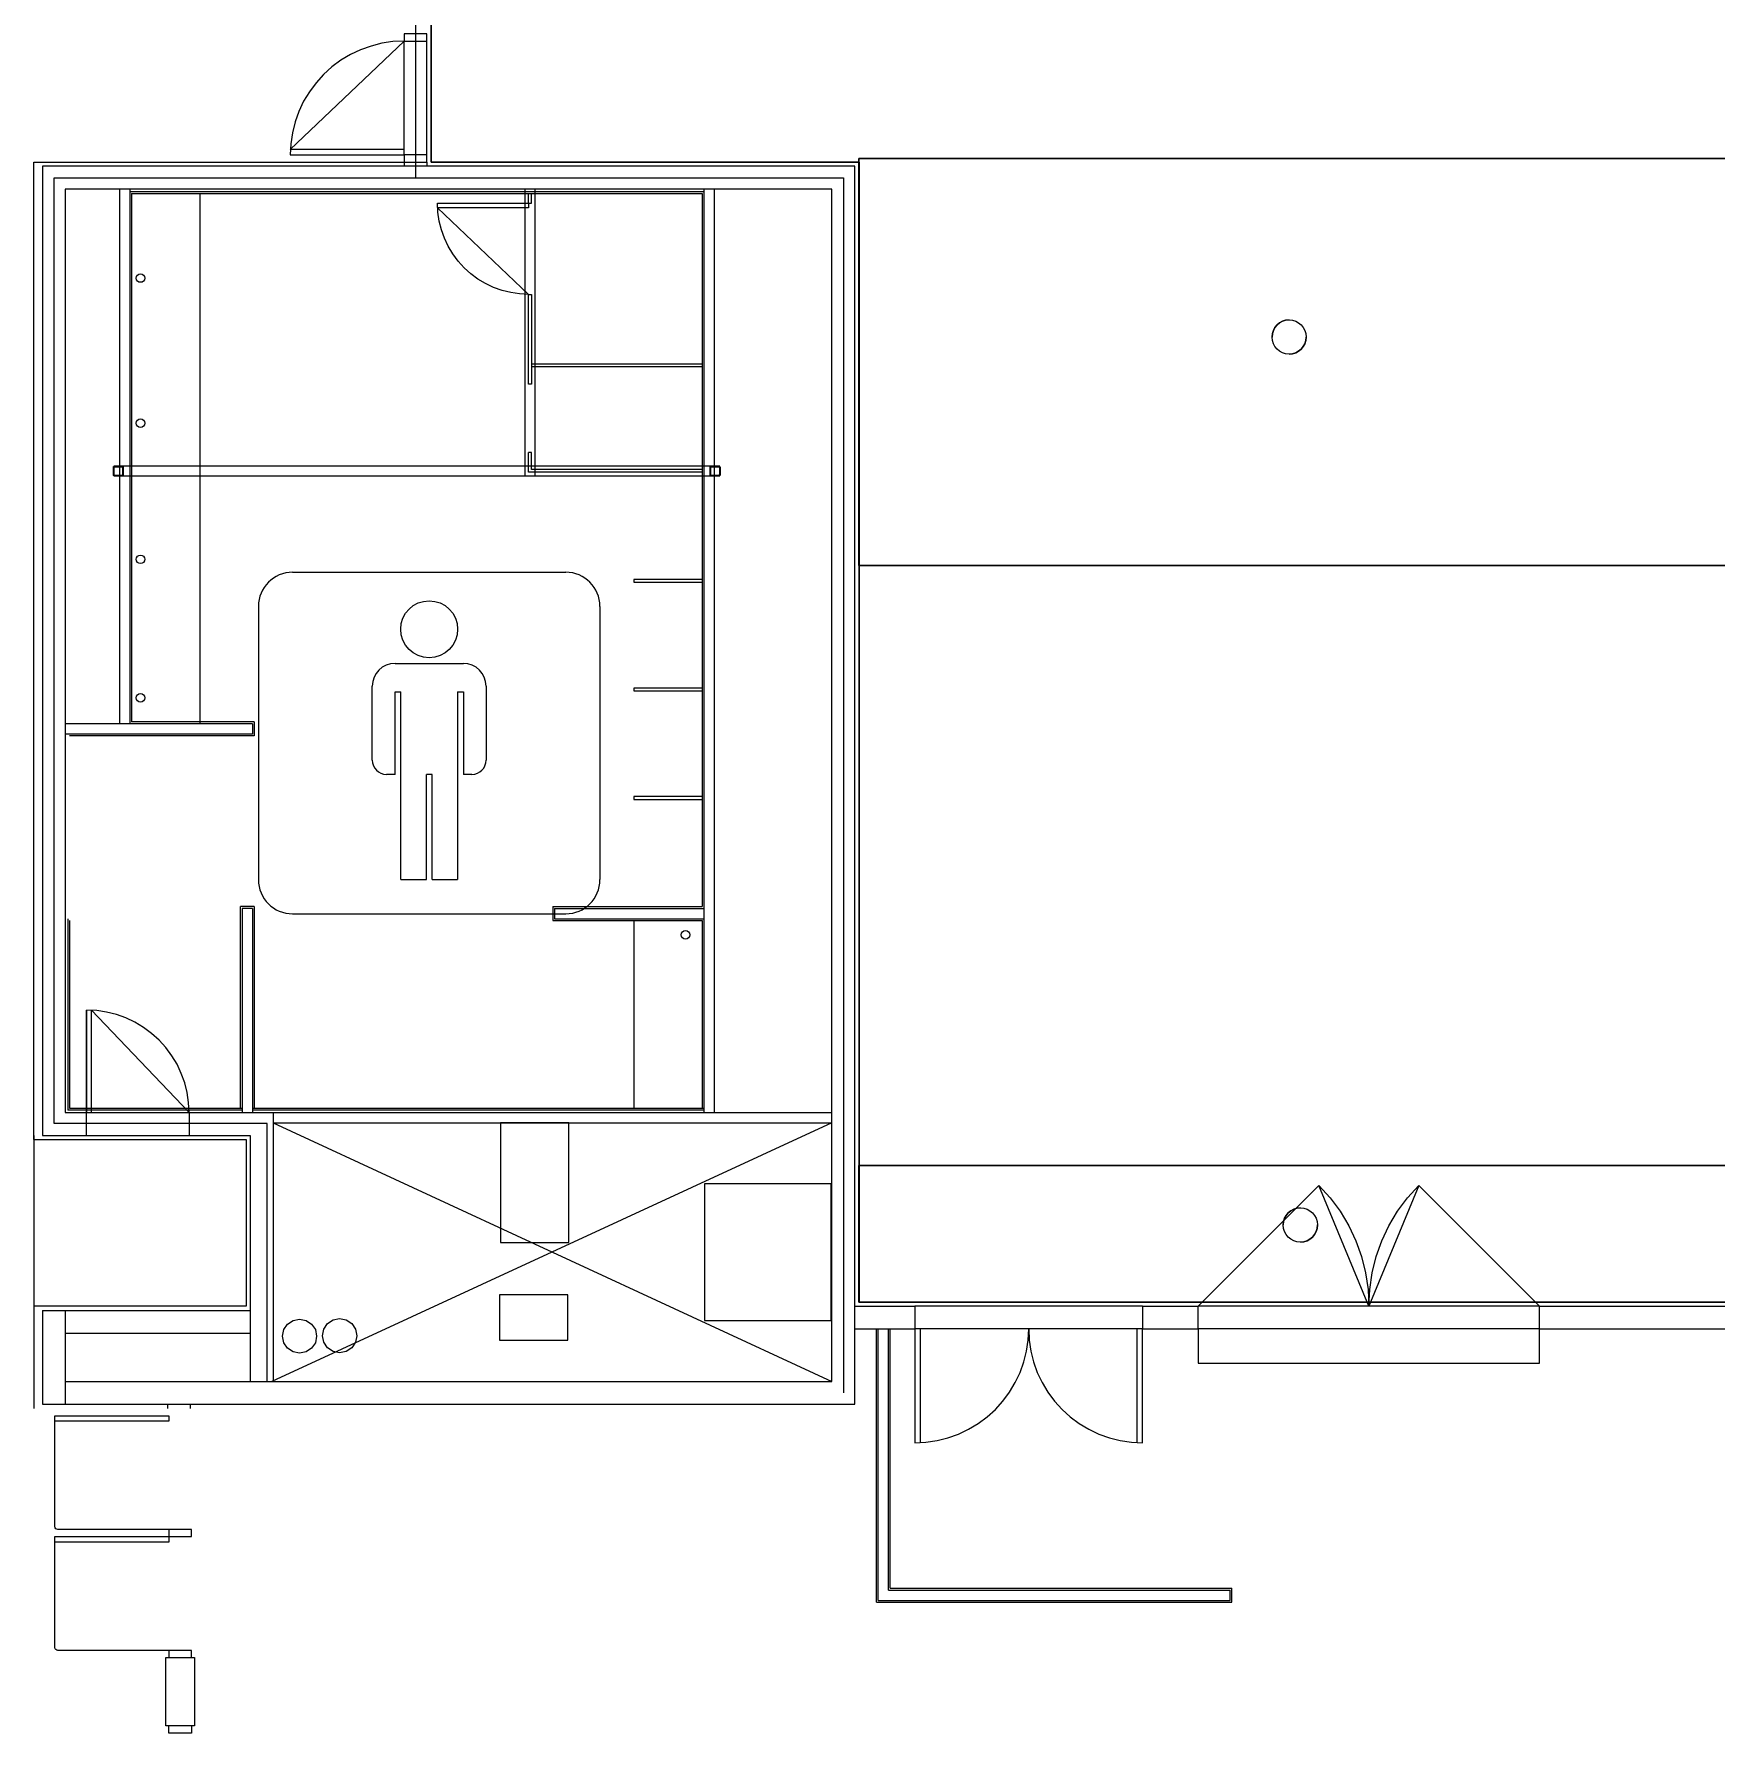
# Model space of a CAD drawing. Header units: inches. Extents: x -3410 to 5259, y -1080 to 3208.
# Drawn here: x -1697 to -1106, y -151 to 446 of the extents above; entities that cross this region are included whole.
import ezdxf

# ---------------------------------------------------------------- set-up
doc = ezdxf.new("R2010")
doc.units = ezdxf.units.IN
doc.header["$LTSCALE"] = 48
doc.header["$MEASUREMENT"] = 0
for name, color, linetype, lineweight in [('Venue-Ceiling-Main', 7, 'Continuous', 5), ('Venue-Rigging Points', 7, 'Continuous', 5), ('Venue-Text-Facility', 7, 'Continuous', 5), ('Venue-Text-Room ID', 5, 'Continuous', 5), ('Venue-Walls and Doors', 7, 'Continuous', 5)]:
    doc.layers.add(name, color=color, linetype=linetype, lineweight=lineweight)

# ---------------------------------------------------------------- blocks, each defined once
blk = doc.blocks.new('MEN')
at = {"layer": 'Venue-Text-Room ID'}
for p, q in [((-49, 71), (47, 71)), ((-61, 59), (-61, -37)), ((58.9999, 59), (58.9999, -37)), ((-13, 39), (11, 39)), ((-21, 5), (-21, 31)), ((18.9999, 31), (18.9999, 5)), ((-13, 29), (-11, 29)), ((-13, 0), (-13, 29)), ((-10.9999, -36.9999), (-10.9999, 29.0001)), ((8.9999, 29), (10.9999, 29)), ((9, 29.0001), (9, -36.9999)), ((10.9999, 29), (10.9999, 0)), ((-13, 0), (-16, 0)), ((0, 0), (-2, 0)), ((-1.9999, -36.9999), (-1.9999, 0.0001)), ((0, -36.9999), (0, 0.0001)), ((14, 0), (11, 0)), ((-10.9999, -36.9999), (-1.9999, -36.9999)), ((0, -36.9999), (9, -36.9999)), ((-48.9999, -48.9999), (47.0001, -48.9999))]:
    blk.add_line(p, q, dxfattribs=at)
blk.add_circle((-1, 51), 10, dxfattribs=at)
for centre, radius, start, end in [((-49, 59), 12, 90, 180), ((46.9999, 59), 12, 0, 90), ((-13, 31), 8, 90, 180), ((10.9999, 31), 8, 0, 90), ((-16, 5), 5, 180, 270), ((13.9999, 5), 5, 270, 0), ((-48.9999, -36.9999), 12, 180, 270), ((47, -36.9999), 12, 270, 0)]:
    blk.add_arc(centre, radius, start, end, dxfattribs=at)
blk = doc.blocks.new('Group-99-1')
at = {"layer": 'Venue-Walls and Doors', "color": 7, "linetype": 'Continuous', "flags": 128}
blk.add_lwpolyline([(-3038.762, -1274.747), (-3077.762, -1274.747, -0.4142136), (-3078.762, -1273.747), (-3078.762, -1234.747), (-3038.762, -1234.747), (-3038.762, -1236.691), (-3078.762, -1236.691)], format="xyb", dxfattribs=at)
blk = doc.blocks.new('Group-100-1')
at = {"layer": 'Venue-Walls and Doors', "color": 7, "linetype": 'Continuous', "flags": 128}
blk.add_lwpolyline([(-3038.762, -1317.247), (-3077.762, -1317.247, -0.4142136), (-3078.762, -1316.247), (-3078.762, -1277.247), (-3038.762, -1277.247), (-3038.762, -1279.191), (-3078.762, -1279.191)], format="xyb", dxfattribs=at)
blk = doc.blocks.new('High rig points')
at = {"layer": 'Venue-Rigging Points', "color": 7, "linetype": 'Continuous', "lineweight": 5, "transparency": 33554687}
blk.add_circle((0, -0.02), 6, dxfattribs=at)
for start, end in [(0, 90), (180, 270)]:
    blk.add_arc((0, -0.02), 6, start, end, dxfattribs=at)
blk = doc.blocks.new('Low Hang point')
at = {"layer": 'Venue-Rigging Points', "color": 7, "linetype": 'Continuous', "lineweight": 5, "transparency": 33554687}
blk.add_circle((0, 0), 6, dxfattribs=at)
for start, end in [(0, 90), (180, 270)]:
    blk.add_arc((0, 0), 6, start, end, dxfattribs=at)

msp = doc.modelspace()

# ---------------------------------------------------------------- linework, layer by layer
at = {"layer": 'Venue-Ceiling-Main', "color": 7, "linetype": 'Continuous', "lineweight": 5, "transparency": 33554687}
for points in [[(-1407.36, 401.98, 421), (-570.36, 401.98, 421), (-570.36, 258.98, 421), (-1407.36, 258.98, 421)], [(-1407.36, 401.98, 420), (-570.36, 401.98, 420), (-570.36, 258.98, 420), (-1407.36, 258.98, 420)], [(-1407.36, 258.98, 420), (-1407.36, 258.98, 421), (-1407.36, 401.98, 421), (-1407.36, 401.98, 420)], [(-1407.36, 401.98, 420), (-1407.36, 401.98, 421), (-570.36, 401.98, 421), (-570.36, 401.98, 420)], [(-570.36, 258.98, 420), (-570.36, 258.98, 421), (-1407.36, 258.98, 421), (-1407.36, 258.98, 420)], [(-1407.38, 48.16, 421), (-570.38, 48.16, 421), (-570.38, 0.16, 421), (-1407.38, 0.16, 421)], [(-1407.38, 48.16, 420), (-570.38, 48.16, 420), (-570.38, 0.16, 420), (-1407.38, 0.16, 420)], [(-1407.38, 0.16, 420), (-1407.38, 0.16, 421), (-1407.38, 48.16, 421), (-1407.38, 48.16, 420)], [(-1407.38, 48.16, 420), (-1407.38, 48.16, 421), (-570.38, 48.16, 421), (-570.38, 48.16, 420)], [(-570.38, 0.16, 420), (-570.38, 0.16, 421), (-1407.38, 0.16, 421), (-1407.38, 0.16, 420)]]:
    msp.add_3dface(points, dxfattribs=at)
at = {"layer": 'Venue-Walls and Doors', "linetype": 'Continuous', "flags": 128}
for points in [[(-1641.83, -79.75), (-1649.83, -79.75), (-1649.83, -82.25), (-1641.83, -82.25)], [(-1640.83, -124.75), (-1640.83, -148.75), (-1650.83, -148.75), (-1650.83, -124.75)]]:
    msp.add_lwpolyline(points, close=True, dxfattribs=at)
for points in [[(-1641.83, -124.75), (-1641.83, -122.25), (-1649.83, -122.25), (-1649.83, -124.75)], [(-1641.83, -148.75), (-1641.83, -151.25), (-1649.83, -151.25), (-1649.83, -148.75)]]:
    msp.add_lwpolyline(points, dxfattribs=at)
at = {"layer": 'Venue-Walls and Doors', "transparency": 33554687}
for points in [[(-1618.2, 646.25, 0), (-1563.18, 646.25, 0), (-1563.18, 395.25, 0), (-1412.83, 395.25, 0), (-1412.83, -31.75, 0)], [(-1567.18, 443.25, 0), (-1571.1, 443.06, 0), (-1574.98, 442.48, 0), (-1578.79, 441.53, 0), (-1582.49, 440.21, 0), (-1586.04, 438.53, 0), (-1589.41, 436.51, 0), (-1592.56, 434.17, 0), (-1595.47, 431.53, 0), (-1598.1, 428.62, 0), (-1600.44, 425.47, 0), (-1602.46, 422.1, 0), (-1604.14, 418.55, 0), (-1605.46, 414.86, 0), (-1606.41, 411.05, 0), (-1606.99, 407.16, 0), (-1607.18, 403.25, 0), (-1567.18, 403.25, 0), (-1567.18, 405.2, 0), (-1607.18, 405.2, 0)], [(-1567.18, 443.25, 0), (-1571.1, 443.06, 0), (-1574.98, 442.48, 0), (-1578.79, 441.53, 0), (-1582.49, 440.21, 0), (-1586.04, 438.53, 0), (-1589.41, 436.51, 0), (-1592.56, 434.17, 0), (-1595.47, 431.53, 0), (-1598.1, 428.62, 0), (-1600.44, 425.47, 0), (-1602.46, 422.1, 0), (-1604.14, 418.55, 0), (-1605.46, 414.86, 0), (-1606.41, 411.05, 0), (-1606.99, 407.16, 0), (-1607.18, 403.25, 0), (-1567.18, 403.25, 0), (-1567.18, 405.2, 0), (-1607.18, 405.2, 0), (-1567.18, 443.25, 0)], [(-1567.18, 403.25, 0), (-1567.18, 443.25, 0)], [(-1559.18, 403.25, 0), (-1559.18, 443.25, 0)], [(-1697.2, 57.25, 0), (-1697.2, 400.75, 0)], [(-1697.2, 400.75, 0), (-1567.18, 400.75, 0)], [(-1567.18, 400.75, 0), (-1567.18, 399.25, 0)], [(-1559.18, 400.75, 0), (-1559.18, 399.25, 0)], [(-1694.2, 399.25, 0), (-1694.2, 58.75, 0)], [(-1408.82, 399.25, 0), (-1694.2, 399.25, 0)], [(-1615.27, -27.61, 0), (-1615.27, 62.88, 0), (-1690.1, 62.88, 0), (-1690.1, 395.25, 0), (-1562.29, 395.25, 0)], [(-1408.83, -35.75, 0), (-1408.82, 399.25, 0)], [(-1416.82, 391.25, 0), (-1686.2, 391.25, 0)], [(-1686.2, 391.25, 0), (-1686.2, 66.75, 0)], [(-1667.2, 391.25, 0), (-1667.2, 203.37, 0)], [(-1663.58, 391.25, 0), (-1663.58, 203.37, 0)], [(-1663.58, 390.37, 0), (-1461.83, 390.37, 0)], [(-1662.95, 389.75, 0), (-1662.95, 204, 0)], [(-1662.95, 389.75, 0), (-1462.45, 389.75, 0)], [(-1638.95, 389.75, 0), (-1638.95, 203.37, 0)], [(-1524.73, 391.27, 0), (-1524.73, 290.42, 0)], [(-1523.45, 386.26, 0), (-1523.45, 389.75, 0)], [(-1523.45, 386.26, 0), (-1523.45, 389.75, 0)], [(-1522.45, 386.26, 0), (-1522.45, 389.75, 0)], [(-1522.45, 386.26, 0), (-1522.45, 389.75, 0)], [(-1521.23, 391.27, 0), (-1521.23, 290.42, 0)], [(-1462.45, 389.75, 0), (-1462.45, 139.12, 0)], [(-1461.83, 391.25, 0), (-1461.83, 66.75, 0)], [(-1458.2, 391.25, 0), (-1458.2, 66.75, 0)], [(-1416.83, -27.75, 0), (-1416.82, 391.25, 0)], [(-1523.45, 354.26, 0), (-1526.59, 354.41, 0), (-1529.7, 354.87, 0), (-1532.74, 355.64, 0), (-1535.7, 356.69, 0), (-1538.54, 358.04, 0), (-1541.23, 359.65, 0), (-1543.76, 361.52, 0), (-1546.08, 363.63, 0), (-1548.19, 365.96, 0), (-1550.06, 368.48, 0), (-1551.68, 371.18, 0), (-1553.02, 374.02, 0), (-1554.08, 376.97, 0), (-1554.84, 380.02, 0), (-1555.3, 383.13, 0), (-1555.45, 386.26, 0), (-1523.45, 386.26, 0), (-1523.45, 384.7, 0), (-1555.45, 384.7, 0)], [(-1523.45, 354.26, 0), (-1526.59, 354.41, 0), (-1529.7, 354.87, 0), (-1532.74, 355.64, 0), (-1535.7, 356.69, 0), (-1538.54, 358.04, 0), (-1541.23, 359.65, 0), (-1543.76, 361.52, 0), (-1546.08, 363.63, 0), (-1548.19, 365.96, 0), (-1550.06, 368.48, 0), (-1551.68, 371.18, 0), (-1553.02, 374.02, 0), (-1554.08, 376.97, 0), (-1554.84, 380.02, 0), (-1555.3, 383.13, 0), (-1555.45, 386.26, 0), (-1523.45, 386.26, 0), (-1523.45, 384.7, 0), (-1555.45, 384.7, 0), (-1523.45, 354.26, 0)], [(-1523.45, 386.26, 0), (-1522.45, 386.26, 0)], [(-1523.45, 386.26, 0), (-1522.45, 386.26, 0)], [(-1658.26, 359.99, 0), (-1658.38, 359.41, 0), (-1658.7, 358.93, 0), (-1659.19, 358.6, 0), (-1659.76, 358.49, 0), (-1660.34, 358.6, 0), (-1660.82, 358.93, 0), (-1661.15, 359.41, 0), (-1661.26, 359.99, 0), (-1661.15, 360.56, 0), (-1660.82, 361.05, 0), (-1660.34, 361.37, 0), (-1659.76, 361.49, 0), (-1659.19, 361.37, 0), (-1658.7, 361.05, 0), (-1658.38, 360.56, 0), (-1658.26, 359.99, 0)], [(-1658.26, 359.99, 0), (-1658.38, 359.41, 0), (-1658.7, 358.93, 0), (-1659.19, 358.6, 0), (-1659.76, 358.49, 0), (-1660.34, 358.6, 0), (-1660.82, 358.93, 0), (-1661.15, 359.41, 0), (-1661.26, 359.99, 0), (-1661.15, 360.56, 0), (-1660.82, 361.05, 0), (-1660.34, 361.37, 0), (-1659.76, 361.49, 0), (-1659.19, 361.37, 0), (-1658.7, 361.05, 0), (-1658.38, 360.56, 0), (-1658.26, 359.99, 0)], [(-1523.45, 354.26, 0), (-1522.45, 354.26, 0)], [(-1523.45, 322.75, 0), (-1523.45, 354.26, 0)], [(-1522.45, 354.26, 0), (-1522.45, 322.75, 0)], [(-1462.45, 329.75, 0), (-1522.45, 329.75, 0)], [(-1462.45, 328.75, 0), (-1522.45, 328.75, 0)], [(-1522.45, 322.75, 0), (-1523.45, 322.75, 0)], [(-1658.26, 309, 0), (-1658.38, 308.43, 0), (-1658.7, 307.94, 0), (-1659.19, 307.62, 0), (-1659.76, 307.5, 0), (-1660.34, 307.62, 0), (-1660.82, 307.94, 0), (-1661.15, 308.43, 0), (-1661.26, 309, 0), (-1661.15, 309.58, 0), (-1660.82, 310.06, 0), (-1660.34, 310.39, 0), (-1659.76, 310.5, 0), (-1659.19, 310.39, 0), (-1658.7, 310.06, 0), (-1658.38, 309.58, 0), (-1658.26, 309, 0)], [(-1658.26, 309, 0), (-1658.38, 308.43, 0), (-1658.7, 307.94, 0), (-1659.19, 307.62, 0), (-1659.76, 307.5, 0), (-1660.34, 307.62, 0), (-1660.82, 307.94, 0), (-1661.15, 308.43, 0), (-1661.26, 309, 0), (-1661.15, 309.58, 0), (-1660.82, 310.06, 0), (-1660.34, 310.39, 0), (-1659.76, 310.5, 0), (-1659.19, 310.39, 0), (-1658.7, 310.06, 0), (-1658.38, 309.58, 0), (-1658.26, 309, 0)], [(-1523.45, 291.75, 0), (-1523.45, 298.75, 0)], [(-1522.45, 298.75, 0), (-1523.45, 298.75, 0)], [(-1522.45, 292.75, 0), (-1522.45, 298.75, 0)], [(-1668.82, 290.42, 0), (-1668.87, 290.42, 0), (-1668.92, 290.43, 0), (-1668.97, 290.44, 0), (-1669.02, 290.45, 0), (-1669.06, 290.48, 0), (-1669.1, 290.5, 0), (-1669.14, 290.53, 0), (-1669.18, 290.56, 0), (-1669.21, 290.6, 0), (-1669.24, 290.64, 0), (-1669.26, 290.68, 0), (-1669.29, 290.73, 0), (-1669.3, 290.77, 0), (-1669.31, 290.82, 0), (-1669.32, 290.87, 0), (-1669.32, 290.92, 0), (-1669.32, 293.42, 0), (-1669.32, 293.47, 0), (-1669.31, 293.51, 0), (-1669.3, 293.56, 0), (-1669.29, 293.61, 0), (-1669.26, 293.65, 0), (-1669.24, 293.69, 0), (-1669.21, 293.73, 0), (-1669.18, 293.77, 0), (-1669.14, 293.8, 0), (-1669.1, 293.83, 0), (-1669.06, 293.86, 0), (-1669.02, 293.88, 0), (-1668.97, 293.89, 0), (-1668.92, 293.91, 0), (-1668.87, 293.91, 0), (-1668.82, 293.92, 0), (-1666.32, 293.92, 0), (-1666.27, 293.91, 0), (-1666.23, 293.91, 0), (-1666.18, 293.89, 0), (-1666.13, 293.88, 0), (-1666.09, 293.86, 0), (-1666.05, 293.83, 0), (-1666.01, 293.8, 0), (-1665.97, 293.77, 0), (-1665.94, 293.73, 0), (-1665.91, 293.69, 0), (-1665.88, 293.65, 0), (-1665.86, 293.61, 0), (-1665.85, 293.56, 0), (-1665.83, 293.51, 0), (-1665.83, 293.47, 0), (-1665.82, 293.42, 0), (-1665.82, 290.92, 0), (-1665.83, 290.87, 0), (-1665.83, 290.82, 0), (-1665.85, 290.77, 0), (-1665.86, 290.73, 0), (-1665.88, 290.68, 0), (-1665.91, 290.64, 0), (-1665.94, 290.6, 0), (-1665.97, 290.56, 0), (-1666.01, 290.53, 0), (-1666.05, 290.5, 0), (-1666.09, 290.48, 0), (-1666.13, 290.45, 0), (-1666.18, 290.44, 0), (-1666.23, 290.43, 0), (-1666.27, 290.42, 0), (-1666.32, 290.42, 0), (-1668.82, 290.42, 0), (-1668.82, 290.42, 0)], [(-1668.82, 290.42, 0), (-1668.87, 290.42, 0), (-1668.92, 290.43, 0), (-1668.97, 290.44, 0), (-1669.02, 290.45, 0), (-1669.06, 290.48, 0), (-1669.1, 290.5, 0), (-1669.14, 290.53, 0), (-1669.18, 290.56, 0), (-1669.21, 290.6, 0), (-1669.24, 290.64, 0), (-1669.26, 290.68, 0), (-1669.29, 290.73, 0), (-1669.3, 290.77, 0), (-1669.31, 290.82, 0), (-1669.32, 290.87, 0), (-1669.32, 290.92, 0), (-1669.32, 293.42, 0), (-1669.32, 293.47, 0), (-1669.31, 293.51, 0), (-1669.3, 293.56, 0), (-1669.29, 293.61, 0), (-1669.26, 293.65, 0), (-1669.24, 293.69, 0), (-1669.21, 293.73, 0), (-1669.18, 293.77, 0), (-1669.14, 293.8, 0), (-1669.1, 293.83, 0), (-1669.06, 293.86, 0), (-1669.02, 293.88, 0), (-1668.97, 293.89, 0), (-1668.92, 293.91, 0), (-1668.87, 293.91, 0), (-1668.82, 293.92, 0), (-1666.32, 293.92, 0), (-1666.27, 293.91, 0), (-1666.23, 293.91, 0), (-1666.18, 293.89, 0), (-1666.13, 293.88, 0), (-1666.09, 293.86, 0), (-1666.05, 293.83, 0), (-1666.01, 293.8, 0), (-1665.97, 293.77, 0), (-1665.94, 293.73, 0), (-1665.91, 293.69, 0), (-1665.88, 293.65, 0), (-1665.86, 293.61, 0), (-1665.85, 293.56, 0), (-1665.83, 293.51, 0), (-1665.83, 293.47, 0), (-1665.82, 293.42, 0), (-1665.82, 290.92, 0), (-1665.83, 290.87, 0), (-1665.83, 290.82, 0), (-1665.85, 290.77, 0), (-1665.86, 290.73, 0), (-1665.88, 290.68, 0), (-1665.91, 290.64, 0), (-1665.94, 290.6, 0), (-1665.97, 290.56, 0), (-1666.01, 290.53, 0), (-1666.05, 290.5, 0), (-1666.09, 290.48, 0), (-1666.13, 290.45, 0), (-1666.18, 290.44, 0), (-1666.23, 290.43, 0), (-1666.27, 290.42, 0), (-1666.32, 290.42, 0), (-1668.82, 290.42, 0), (-1668.82, 290.42, 0)], [(-1456.2, 293.92, 0), (-1669.2, 293.92, 0)], [(-1668.82, 290.67, 0), (-1668.85, 290.67, 0), (-1668.87, 290.67, 0), (-1668.9, 290.68, 0), (-1668.92, 290.69, 0), (-1668.94, 290.7, 0), (-1668.96, 290.71, 0), (-1668.98, 290.72, 0), (-1669, 290.74, 0), (-1669.02, 290.76, 0), (-1669.03, 290.78, 0), (-1669.04, 290.8, 0), (-1669.05, 290.82, 0), (-1669.06, 290.84, 0), (-1669.07, 290.87, 0), (-1669.07, 290.89, 0), (-1669.07, 290.92, 0), (-1669.07, 293.42, 0), (-1669.07, 293.44, 0), (-1669.07, 293.47, 0), (-1669.06, 293.49, 0), (-1669.05, 293.51, 0), (-1669.04, 293.53, 0), (-1669.03, 293.56, 0), (-1669.02, 293.57, 0), (-1669, 293.59, 0), (-1668.98, 293.61, 0), (-1668.96, 293.62, 0), (-1668.94, 293.64, 0), (-1668.92, 293.65, 0), (-1668.9, 293.66, 0), (-1668.87, 293.66, 0), (-1668.85, 293.67, 0), (-1668.82, 293.67, 0), (-1666.32, 293.67, 0), (-1666.3, 293.67, 0), (-1666.28, 293.66, 0), (-1666.25, 293.66, 0), (-1666.23, 293.65, 0), (-1666.21, 293.64, 0), (-1666.18, 293.62, 0), (-1666.17, 293.61, 0), (-1666.15, 293.59, 0), (-1666.13, 293.57, 0), (-1666.12, 293.56, 0), (-1666.1, 293.53, 0), (-1666.09, 293.51, 0), (-1666.08, 293.49, 0), (-1666.08, 293.47, 0), (-1666.08, 293.44, 0), (-1666.07, 293.42, 0), (-1666.07, 290.92, 0), (-1666.08, 290.89, 0), (-1666.08, 290.87, 0), (-1666.08, 290.84, 0), (-1666.09, 290.82, 0), (-1666.1, 290.8, 0), (-1666.12, 290.78, 0), (-1666.13, 290.76, 0), (-1666.15, 290.74, 0), (-1666.17, 290.72, 0), (-1666.18, 290.71, 0), (-1666.21, 290.7, 0), (-1666.23, 290.69, 0), (-1666.25, 290.68, 0), (-1666.28, 290.67, 0), (-1666.3, 290.67, 0), (-1666.32, 290.67, 0), (-1668.82, 290.67, 0), (-1668.82, 290.67, 0)], [(-1668.82, 290.67, 0), (-1668.85, 290.67, 0), (-1668.87, 290.67, 0), (-1668.9, 290.68, 0), (-1668.92, 290.69, 0), (-1668.94, 290.7, 0), (-1668.96, 290.71, 0), (-1668.98, 290.72, 0), (-1669, 290.74, 0), (-1669.02, 290.76, 0), (-1669.03, 290.78, 0), (-1669.04, 290.8, 0), (-1669.05, 290.82, 0), (-1669.06, 290.84, 0), (-1669.07, 290.87, 0), (-1669.07, 290.89, 0), (-1669.07, 290.92, 0), (-1669.07, 293.42, 0), (-1669.07, 293.44, 0), (-1669.07, 293.47, 0), (-1669.06, 293.49, 0), (-1669.05, 293.51, 0), (-1669.04, 293.53, 0), (-1669.03, 293.56, 0), (-1669.02, 293.57, 0), (-1669, 293.59, 0), (-1668.98, 293.61, 0), (-1668.96, 293.62, 0), (-1668.94, 293.64, 0), (-1668.92, 293.65, 0), (-1668.9, 293.66, 0), (-1668.87, 293.66, 0), (-1668.85, 293.67, 0), (-1668.82, 293.67, 0), (-1666.32, 293.67, 0), (-1666.3, 293.67, 0), (-1666.28, 293.66, 0), (-1666.25, 293.66, 0), (-1666.23, 293.65, 0), (-1666.21, 293.64, 0), (-1666.18, 293.62, 0), (-1666.17, 293.61, 0), (-1666.15, 293.59, 0), (-1666.13, 293.57, 0), (-1666.12, 293.56, 0), (-1666.1, 293.53, 0), (-1666.09, 293.51, 0), (-1666.08, 293.49, 0), (-1666.08, 293.47, 0), (-1666.08, 293.44, 0), (-1666.07, 293.42, 0), (-1666.07, 290.92, 0), (-1666.08, 290.89, 0), (-1666.08, 290.87, 0), (-1666.08, 290.84, 0), (-1666.09, 290.82, 0), (-1666.1, 290.8, 0), (-1666.12, 290.78, 0), (-1666.13, 290.76, 0), (-1666.15, 290.74, 0), (-1666.17, 290.72, 0), (-1666.18, 290.71, 0), (-1666.21, 290.7, 0), (-1666.23, 290.69, 0), (-1666.25, 290.68, 0), (-1666.28, 290.67, 0), (-1666.3, 290.67, 0), (-1666.32, 290.67, 0), (-1668.82, 290.67, 0), (-1668.82, 290.67, 0)], [(-1462.45, 292.75, 0), (-1522.45, 292.75, 0)], [(-1459.15, 290.42, 0), (-1459.2, 290.42, 0), (-1459.25, 290.43, 0), (-1459.3, 290.44, 0), (-1459.34, 290.45, 0), (-1459.39, 290.48, 0), (-1459.43, 290.5, 0), (-1459.47, 290.53, 0), (-1459.51, 290.56, 0), (-1459.54, 290.6, 0), (-1459.57, 290.64, 0), (-1459.59, 290.68, 0), (-1459.61, 290.73, 0), (-1459.63, 290.77, 0), (-1459.64, 290.82, 0), (-1459.65, 290.87, 0), (-1459.65, 290.92, 0), (-1459.65, 293.42, 0), (-1459.65, 293.47, 0), (-1459.64, 293.51, 0), (-1459.63, 293.56, 0), (-1459.61, 293.61, 0), (-1459.59, 293.65, 0), (-1459.57, 293.69, 0), (-1459.54, 293.73, 0), (-1459.51, 293.77, 0), (-1459.47, 293.8, 0), (-1459.43, 293.83, 0), (-1459.39, 293.86, 0), (-1459.34, 293.88, 0), (-1459.3, 293.89, 0), (-1459.25, 293.91, 0), (-1459.2, 293.91, 0), (-1459.15, 293.92, 0), (-1456.65, 293.92, 0), (-1456.6, 293.91, 0), (-1456.55, 293.91, 0), (-1456.51, 293.89, 0), (-1456.46, 293.88, 0), (-1456.42, 293.86, 0), (-1456.37, 293.83, 0), (-1456.33, 293.8, 0), (-1456.3, 293.77, 0), (-1456.27, 293.73, 0), (-1456.24, 293.69, 0), (-1456.21, 293.65, 0), (-1456.19, 293.61, 0), (-1456.17, 293.56, 0), (-1456.16, 293.51, 0), (-1456.15, 293.47, 0), (-1456.15, 293.42, 0), (-1456.15, 290.92, 0), (-1456.15, 290.87, 0), (-1456.16, 290.82, 0), (-1456.17, 290.77, 0), (-1456.19, 290.73, 0), (-1456.21, 290.68, 0), (-1456.24, 290.64, 0), (-1456.27, 290.6, 0), (-1456.3, 290.56, 0), (-1456.33, 290.53, 0), (-1456.37, 290.5, 0), (-1456.42, 290.48, 0), (-1456.46, 290.45, 0), (-1456.51, 290.44, 0), (-1456.55, 290.43, 0), (-1456.6, 290.42, 0), (-1456.65, 290.42, 0), (-1459.15, 290.42, 0), (-1459.15, 290.42, 0)], [(-1459.15, 290.42, 0), (-1459.2, 290.42, 0), (-1459.25, 290.43, 0), (-1459.3, 290.44, 0), (-1459.34, 290.45, 0), (-1459.39, 290.48, 0), (-1459.43, 290.5, 0), (-1459.47, 290.53, 0), (-1459.51, 290.56, 0), (-1459.54, 290.6, 0), (-1459.57, 290.64, 0), (-1459.59, 290.68, 0), (-1459.61, 290.73, 0), (-1459.63, 290.77, 0), (-1459.64, 290.82, 0), (-1459.65, 290.87, 0), (-1459.65, 290.92, 0), (-1459.65, 293.42, 0), (-1459.65, 293.47, 0), (-1459.64, 293.51, 0), (-1459.63, 293.56, 0), (-1459.61, 293.61, 0), (-1459.59, 293.65, 0), (-1459.57, 293.69, 0), (-1459.54, 293.73, 0), (-1459.51, 293.77, 0), (-1459.47, 293.8, 0), (-1459.43, 293.83, 0), (-1459.39, 293.86, 0), (-1459.34, 293.88, 0), (-1459.3, 293.89, 0), (-1459.25, 293.91, 0), (-1459.2, 293.91, 0), (-1459.15, 293.92, 0), (-1456.65, 293.92, 0), (-1456.6, 293.91, 0), (-1456.55, 293.91, 0), (-1456.51, 293.89, 0), (-1456.46, 293.88, 0), (-1456.42, 293.86, 0), (-1456.37, 293.83, 0), (-1456.33, 293.8, 0), (-1456.3, 293.77, 0), (-1456.27, 293.73, 0), (-1456.24, 293.69, 0), (-1456.21, 293.65, 0), (-1456.19, 293.61, 0), (-1456.17, 293.56, 0), (-1456.16, 293.51, 0), (-1456.15, 293.47, 0), (-1456.15, 293.42, 0), (-1456.15, 290.92, 0), (-1456.15, 290.87, 0), (-1456.16, 290.82, 0), (-1456.17, 290.77, 0), (-1456.19, 290.73, 0), (-1456.21, 290.68, 0), (-1456.24, 290.64, 0), (-1456.27, 290.6, 0), (-1456.3, 290.56, 0), (-1456.33, 290.53, 0), (-1456.37, 290.5, 0), (-1456.42, 290.48, 0), (-1456.46, 290.45, 0), (-1456.51, 290.44, 0), (-1456.55, 290.43, 0), (-1456.6, 290.42, 0), (-1456.65, 290.42, 0), (-1459.15, 290.42, 0), (-1459.15, 290.42, 0)], [(-1459.15, 290.67, 0), (-1459.18, 290.67, 0), (-1459.2, 290.67, 0), (-1459.22, 290.68, 0), (-1459.25, 290.69, 0), (-1459.27, 290.7, 0), (-1459.29, 290.71, 0), (-1459.31, 290.72, 0), (-1459.33, 290.74, 0), (-1459.35, 290.76, 0), (-1459.36, 290.78, 0), (-1459.37, 290.8, 0), (-1459.38, 290.82, 0), (-1459.39, 290.84, 0), (-1459.4, 290.87, 0), (-1459.4, 290.89, 0), (-1459.4, 290.92, 0), (-1459.4, 293.42, 0), (-1459.4, 293.44, 0), (-1459.4, 293.47, 0), (-1459.39, 293.49, 0), (-1459.38, 293.51, 0), (-1459.37, 293.53, 0), (-1459.36, 293.56, 0), (-1459.35, 293.57, 0), (-1459.33, 293.59, 0), (-1459.31, 293.61, 0), (-1459.29, 293.62, 0), (-1459.27, 293.64, 0), (-1459.25, 293.65, 0), (-1459.22, 293.66, 0), (-1459.2, 293.66, 0), (-1459.18, 293.67, 0), (-1459.15, 293.67, 0), (-1456.65, 293.67, 0), (-1456.63, 293.67, 0), (-1456.6, 293.66, 0), (-1456.58, 293.66, 0), (-1456.56, 293.65, 0), (-1456.53, 293.64, 0), (-1456.51, 293.62, 0), (-1456.49, 293.61, 0), (-1456.48, 293.59, 0), (-1456.46, 293.57, 0), (-1456.44, 293.56, 0), (-1456.43, 293.53, 0), (-1456.42, 293.51, 0), (-1456.41, 293.49, 0), (-1456.41, 293.47, 0), (-1456.4, 293.44, 0), (-1456.4, 293.42, 0), (-1456.4, 290.92, 0), (-1456.4, 290.89, 0), (-1456.41, 290.87, 0), (-1456.41, 290.84, 0), (-1456.42, 290.82, 0), (-1456.43, 290.8, 0), (-1456.44, 290.78, 0), (-1456.46, 290.76, 0), (-1456.48, 290.74, 0), (-1456.49, 290.72, 0), (-1456.51, 290.71, 0), (-1456.53, 290.7, 0), (-1456.56, 290.69, 0), (-1456.58, 290.68, 0), (-1456.6, 290.67, 0), (-1456.63, 290.67, 0), (-1456.65, 290.67, 0), (-1459.15, 290.67, 0), (-1459.15, 290.67, 0)], [(-1459.15, 290.67, 0), (-1459.18, 290.67, 0), (-1459.2, 290.67, 0), (-1459.22, 290.68, 0), (-1459.25, 290.69, 0), (-1459.27, 290.7, 0), (-1459.29, 290.71, 0), (-1459.31, 290.72, 0), (-1459.33, 290.74, 0), (-1459.35, 290.76, 0), (-1459.36, 290.78, 0), (-1459.37, 290.8, 0), (-1459.38, 290.82, 0), (-1459.39, 290.84, 0), (-1459.4, 290.87, 0), (-1459.4, 290.89, 0), (-1459.4, 290.92, 0), (-1459.4, 293.42, 0), (-1459.4, 293.44, 0), (-1459.4, 293.47, 0), (-1459.39, 293.49, 0), (-1459.38, 293.51, 0), (-1459.37, 293.53, 0), (-1459.36, 293.56, 0), (-1459.35, 293.57, 0), (-1459.33, 293.59, 0), (-1459.31, 293.61, 0), (-1459.29, 293.62, 0), (-1459.27, 293.64, 0), (-1459.25, 293.65, 0), (-1459.22, 293.66, 0), (-1459.2, 293.66, 0), (-1459.18, 293.67, 0), (-1459.15, 293.67, 0), (-1456.65, 293.67, 0), (-1456.63, 293.67, 0), (-1456.6, 293.66, 0), (-1456.58, 293.66, 0), (-1456.56, 293.65, 0), (-1456.53, 293.64, 0), (-1456.51, 293.62, 0), (-1456.49, 293.61, 0), (-1456.48, 293.59, 0), (-1456.46, 293.57, 0), (-1456.44, 293.56, 0), (-1456.43, 293.53, 0), (-1456.42, 293.51, 0), (-1456.41, 293.49, 0), (-1456.41, 293.47, 0), (-1456.4, 293.44, 0), (-1456.4, 293.42, 0), (-1456.4, 290.92, 0), (-1456.4, 290.89, 0), (-1456.41, 290.87, 0), (-1456.41, 290.84, 0), (-1456.42, 290.82, 0), (-1456.43, 290.8, 0), (-1456.44, 290.78, 0), (-1456.46, 290.76, 0), (-1456.48, 290.74, 0), (-1456.49, 290.72, 0), (-1456.51, 290.71, 0), (-1456.53, 290.7, 0), (-1456.56, 290.69, 0), (-1456.58, 290.68, 0), (-1456.6, 290.67, 0), (-1456.63, 290.67, 0), (-1456.65, 290.67, 0), (-1459.15, 290.67, 0), (-1459.15, 290.67, 0)], [(-1456.2, 290.42, 0), (-1669.2, 290.42, 0)], [(-1462.45, 291.75, 0), (-1523.45, 291.75, 0)], [(-1661.26, 261.16, 0), (-1661.15, 261.73, 0)], [(-1661.15, 260.58, 0), (-1661.26, 261.16, 0)], [(-1661.15, 261.73, 0), (-1660.82, 262.22, 0)], [(-1660.82, 260.09, 0), (-1661.15, 260.58, 0)], [(-1660.82, 262.22, 0), (-1660.34, 262.54, 0)], [(-1660.34, 259.77, 0), (-1660.82, 260.09, 0)], [(-1660.34, 262.54, 0), (-1659.76, 262.66, 0)], [(-1659.76, 259.66, 0), (-1660.34, 259.77, 0)], [(-1659.76, 262.66, 0), (-1659.19, 262.54, 0)], [(-1659.19, 259.77, 0), (-1659.76, 259.66, 0)], [(-1659.19, 262.54, 0), (-1658.7, 262.22, 0)], [(-1658.7, 260.09, 0), (-1659.19, 259.77, 0)], [(-1658.7, 262.22, 0), (-1658.38, 261.73, 0)], [(-1658.38, 260.58, 0), (-1658.7, 260.09, 0)], [(-1658.38, 261.73, 0), (-1658.26, 261.16, 0)], [(-1658.26, 261.16, 0), (-1658.38, 260.58, 0)], [(-1661.26, 212.5, 0), (-1661.15, 213.08, 0)], [(-1661.15, 211.93, 0), (-1661.26, 212.5, 0)], [(-1661.15, 213.08, 0), (-1660.82, 213.56, 0)], [(-1660.82, 211.44, 0), (-1661.15, 211.93, 0)], [(-1660.82, 213.56, 0), (-1660.34, 213.89, 0)], [(-1660.34, 211.12, 0), (-1660.82, 211.44, 0)], [(-1660.34, 213.89, 0), (-1659.76, 214, 0)], [(-1659.76, 211, 0), (-1660.34, 211.12, 0)], [(-1659.76, 214, 0), (-1659.19, 213.89, 0)], [(-1659.19, 211.12, 0), (-1659.76, 211, 0)], [(-1659.19, 213.89, 0), (-1658.7, 213.56, 0)], [(-1658.7, 211.44, 0), (-1659.19, 211.12, 0)], [(-1658.7, 213.56, 0), (-1658.38, 213.08, 0)], [(-1658.38, 211.93, 0), (-1658.7, 211.44, 0)], [(-1658.38, 213.08, 0), (-1658.26, 212.5, 0)], [(-1658.26, 212.5, 0), (-1658.38, 211.93, 0)], [(-1620.45, 203.37, 0), (-1686.2, 203.37, 0)], [(-1619.83, 204, 0), (-1662.95, 204, 0)], [(-1620.45, 203.37, 0), (-1620.45, 199.75, 0)], [(-1619.83, 204, 0), (-1619.83, 199.12, 0)], [(-1620.45, 199.75, 0), (-1686.2, 199.75, 0)], [(-1619.83, 199.12, 0), (-1684.7, 199.12, 0)], [(-1624.7, 68.25, 0), (-1624.7, 139.12, 0)], [(-1619.83, 139.12, 0), (-1624.7, 139.12, 0)], [(-1624.08, 138.5, 0), (-1624.08, 66.75, 0)], [(-1620.45, 138.5, 0), (-1624.08, 138.5, 0)], [(-1620.45, 138.5, 0), (-1620.45, 66.75, 0)], [(-1619.83, 139.12, 0), (-1619.83, 68.25, 0)], [(-1514.95, 139.12, 0), (-1462.45, 139.12, 0)], [(-1514.95, 139.12, 0), (-1514.95, 134.25, 0)], [(-1514.32, 138.5, 0), (-1461.83, 138.5, 0)], [(-1514.32, 138.5, 0), (-1514.32, 134.87, 0)], [(-1685.33, 134.87, 0), (-1685.33, 67.62, 0)], [(-1684.7, 134.25, 0), (-1684.7, 68.25, 0)], [(-1514.95, 134.25, 0), (-1462.45, 134.25, 0)], [(-1514.32, 134.87, 0), (-1461.83, 134.87, 0)], [(-1486.45, 134.25, 0), (-1486.45, 68.25, 0)], [(-1462.45, 134.25, 0), (-1462.45, 68.25, 0)], [(-1466.77, 129.22, 0), (-1466.88, 128.65, 0), (-1467.21, 128.16, 0), (-1467.69, 127.83, 0), (-1468.27, 127.72, 0), (-1468.84, 127.83, 0), (-1469.33, 128.16, 0), (-1469.65, 128.65, 0), (-1469.77, 129.22, 0), (-1469.65, 129.79, 0), (-1469.33, 130.28, 0), (-1468.84, 130.61, 0), (-1468.27, 130.72, 0), (-1467.69, 130.61, 0), (-1467.21, 130.28, 0), (-1466.88, 129.79, 0), (-1466.77, 129.22, 0)], [(-1466.77, 129.22, 0), (-1466.88, 128.65, 0), (-1467.21, 128.16, 0), (-1467.69, 127.83, 0), (-1468.27, 127.72, 0), (-1468.84, 127.83, 0), (-1469.33, 128.16, 0), (-1469.65, 128.65, 0), (-1469.77, 129.22, 0), (-1469.65, 129.79, 0), (-1469.33, 130.28, 0), (-1468.84, 130.61, 0), (-1468.27, 130.72, 0), (-1467.69, 130.61, 0), (-1467.21, 130.28, 0), (-1466.88, 129.79, 0), (-1466.77, 129.22, 0)], [(-1678.7, 58.75, 0), (-1678.7, 102.75, 0)], [(-1675.17, 102.57, 0), (-1678.7, 102.75, 0)], [(-1642.7, 66.75, 0), (-1642.88, 70.27, 0), (-1643.39, 73.76, 0), (-1644.25, 77.19, 0), (-1645.44, 80.52, 0), (-1646.95, 83.71, 0), (-1648.77, 86.74, 0), (-1650.87, 89.58, 0), (-1653.24, 92.2, 0), (-1655.86, 94.57, 0), (-1658.7, 96.68, 0), (-1661.73, 98.5, 0), (-1664.92, 100.01, 0), (-1668.25, 101.2, 0), (-1671.68, 102.06, 0), (-1675.17, 102.57, 0), (-1678.7, 102.75, 0), (-1678.7, 66.75, 0), (-1676.95, 66.75, 0), (-1676.95, 102.75, 0), (-1642.7, 66.75, 0)], [(-1676.95, 66.75, 0), (-1676.95, 102.75, 0)], [(-1671.68, 102.06, 0), (-1675.17, 102.57, 0)], [(-1668.25, 101.2, 0), (-1671.68, 102.06, 0)], [(-1664.92, 100.01, 0), (-1668.25, 101.2, 0)], [(-1661.73, 98.5, 0), (-1664.92, 100.01, 0)], [(-1658.7, 96.68, 0), (-1661.73, 98.5, 0)], [(-1655.86, 94.57, 0), (-1658.7, 96.68, 0)], [(-1653.24, 92.2, 0), (-1655.86, 94.57, 0)], [(-1650.87, 89.58, 0), (-1653.24, 92.2, 0)], [(-1648.77, 86.74, 0), (-1650.87, 89.58, 0)], [(-1646.95, 83.71, 0), (-1648.77, 86.74, 0)], [(-1645.44, 80.52, 0), (-1646.95, 83.71, 0)], [(-1644.25, 77.19, 0), (-1645.44, 80.52, 0)], [(-1643.39, 73.76, 0), (-1644.25, 77.19, 0)], [(-1642.88, 70.27, 0), (-1643.39, 73.76, 0)], [(-1686.2, 66.75, 0), (-1613.21, 66.75, 0)], [(-1624.08, 67.62, 0), (-1685.33, 67.62, 0)], [(-1684.7, 68.25, 0), (-1624.08, 68.25, 0)], [(-1642.7, 66.75, 0), (-1642.88, 70.27, 0)], [(-1642.7, 66.75, 0), (-1642.7, 58.75, 0)], [(-1620.45, 68.25, 0), (-1461.83, 68.25, 0)], [(-1461.83, 67.62, 0), (-1620.45, 67.62, 0)], [(-1613.21, 66.75, 0), (-1416.83, 66.75, 0)], [(-1613.21, 66.75, 0), (-1613.21, -27.75, 0)], [(-1416.83, 63.12, 0), (-1613.68, -27.75, 0)], [(-1613.22, 63.12, 0), (-1416.83, -27.75, 0)], [(-1613.21, 63.12, 0), (-1416.83, 63.12, 0)], [(-1533.3, 63.12, 0), (-1533.3, 21.12, 0)], [(-1509.3, 63.12, 0), (-1533.3, 63.12, 0)], [(-1509.3, 21.12, 0), (-1509.3, 63.12, 0)], [(-1697.2, 58.75, 0), (-1697.2, -1.25, 0)], [(-1697.2, 57.25, 0), (-1622.71, 57.25, 0)], [(-1694.2, 58.75, 0), (-1621.21, 58.75, 0)], [(-1622.71, 57.25, 0), (-1622.71, -1.25, 0)], [(-1621.21, 58.75, 0), (-1621.21, -27.75, 0)], [(-1288.2, -1.25, 0), (-1245.77, 41.17, 0)], [(-1245.77, 41.17, 0), (-1241.81, 36.8, 0), (-1238.31, 32.07, 0), (-1235.28, 27.02, 0), (-1232.76, 21.7, 0), (-1230.78, 16.15, 0), (-1229.35, 10.44, 0), (-1228.49, 4.62, 0), (-1228.2, -1.25, 0), (-1245.77, 41.17, 0)], [(-1228.2, -1.25, 0), (-1227.91, 4.62, 0), (-1227.05, 10.44, 0), (-1225.62, 16.15, 0), (-1223.64, 21.7, 0), (-1221.12, 27.02, 0), (-1218.1, 32.07, 0), (-1214.59, 36.81, 0), (-1210.63, 41.17, 0), (-1228.2, -1.25, 0)], [(-1168.2, -1.25, 0), (-1210.63, 41.17, 0), (-1168.2, -1.25, 0)], [(-1533.3, 21.12, 0), (-1509.3, 21.12, 0)], [(-1509.69, 2.74, 0), (-1533.69, 2.74, 0)], [(-1533.69, 2.74, 0), (-1533.69, -13.26, 0)], [(-1509.69, -13.26, 0), (-1509.69, 2.74, 0)], [(-1622.71, -1.25, 0), (-1697.2, -1.25, 0)], [(-1697.2, -1.25, 0), (-1697.2, -37.25, 0)], [(-1694.2, -2.75, 0), (-1694.2, -35.75, 0)], [(-1694.2, -2.75, 0), (-1621.21, -2.75, 0)], [(-1686.2, -2.75, 0), (-1686.2, -35.75, 0)], [(-1606.19, -6.26, 0), (-1603.89, -5.81, 0)], [(-1603.89, -5.81, 0), (-1601.6, -6.26, 0)], [(-1592.11, -6.1, 0), (-1589.81, -5.64, 0)], [(-1589.81, -5.64, 0), (-1587.51, -6.1, 0)], [(-1408.83, -1.25, 0), (-1387.72, -1.25, 0)], [(-1307.72, -1.25, 0), (-1387.72, -1.25, 0)], [(-1387.72, -1.25, 0), (-1387.72, -9.25, 0)], [(-1307.72, -1.25, 0), (-1296.04, -1.25, 0)], [(-1307.72, -1.25, 0), (-1288.2, -1.25, 0)], [(-1307.72, -1.25, 0), (-1307.72, -9.25, 0)], [(-1288.2, -9.25, 0), (-1288.2, -1.25, 0)], [(-1168.2, -1.25, 0), (-1288.2, -1.25, 0)], [(-1168.2, -1.25, 0), (-1288.2, -1.25, 0)], [(-1168.2, -9.25, 0), (-1168.2, -1.25, 0)], [(-1168.2, -1.25, 0), (-1087.83, -1.25, 0)], [(-1686.2, -10.75, 0), (-1621.21, -10.75, 0)], [(-1609.89, -11.81, 0), (-1609.44, -9.51, 0)], [(-1609.44, -14.1, 0), (-1609.89, -11.81, 0)], [(-1609.44, -9.51, 0), (-1608.14, -7.57, 0)], [(-1608.14, -7.57, 0), (-1606.19, -6.26, 0)], [(-1601.6, -6.26, 0), (-1599.65, -7.57, 0)], [(-1599.65, -7.57, 0), (-1598.35, -9.51, 0)], [(-1598.35, -9.51, 0), (-1597.89, -11.81, 0)], [(-1597.89, -11.81, 0), (-1598.35, -14.1, 0)], [(-1595.81, -11.64, 0), (-1595.35, -9.35, 0)], [(-1595.35, -13.94, 0), (-1595.81, -11.64, 0)], [(-1595.35, -9.35, 0), (-1594.05, -7.4, 0)], [(-1594.05, -7.4, 0), (-1592.11, -6.1, 0)], [(-1587.51, -6.1, 0), (-1585.57, -7.4, 0)], [(-1585.57, -7.4, 0), (-1584.27, -9.35, 0)], [(-1584.27, -9.35, 0), (-1583.81, -11.64, 0)], [(-1583.81, -11.64, 0), (-1584.27, -13.94, 0)], [(-1408.83, -9.25, 0), (-1387.72, -9.25, 0)], [(-1401.22, -105.25, 0), (-1401.22, -9.25, 0)], [(-1400.59, -104.63, 0), (-1400.59, -9.25, 0)], [(-1396.97, -101, 0), (-1396.97, -9.25, 0)], [(-1396.34, -100.38, 0), (-1396.34, -9.25, 0)], [(-1307.72, -9.25, 0), (-1387.72, -9.25, 0)], [(-1385.77, -49.25, 0), (-1385.77, -9.25, 0), (-1387.72, -9.25, 0), (-1387.72, -49.25, 0), (-1383.8, -49.06, 0), (-1379.91, -48.48, 0), (-1376.1, -47.53, 0), (-1372.41, -46.21, 0), (-1368.86, -44.53, 0), (-1365.49, -42.51, 0), (-1362.34, -40.17, 0), (-1359.43, -37.53, 0), (-1356.79, -34.62, 0), (-1354.45, -31.47, 0), (-1352.44, -28.1, 0), (-1350.76, -24.55, 0), (-1349.44, -20.86, 0), (-1348.48, -17.05, 0), (-1347.91, -13.16, 0), (-1347.72, -9.25, 0), (-1347.53, -13.16, 0), (-1346.95, -17.05, 0), (-1346, -20.86, 0), (-1344.68, -24.55, 0), (-1343, -28.1, 0), (-1340.98, -31.47, 0), (-1338.64, -34.62, 0), (-1336, -37.53, 0), (-1333.1, -40.17, 0), (-1329.94, -42.51, 0), (-1326.58, -44.53, 0), (-1323.03, -46.21, 0), (-1319.33, -47.53, 0), (-1315.52, -48.48, 0), (-1311.64, -49.06, 0), (-1307.72, -49.25, 0), (-1307.72, -9.25, 0), (-1309.66, -9.25, 0), (-1309.66, -49.25, 0)], [(-1307.72, -9.25, 0), (-1288.2, -9.25, 0)], [(-1168.2, -9.25, 0), (-1288.2, -9.25, 0)], [(-1168.2, -9.25, 0), (-1288.2, -9.25, 0)], [(-1168.2, -9.25, 0), (-1087.83, -9.25, 0)], [(-1608.14, -16.05, 0), (-1609.44, -14.1, 0)], [(-1606.19, -17.35, 0), (-1608.14, -16.05, 0)], [(-1603.89, -17.81, 0), (-1606.19, -17.35, 0)], [(-1601.6, -17.35, 0), (-1603.89, -17.81, 0)], [(-1599.65, -16.05, 0), (-1601.6, -17.35, 0)], [(-1598.35, -14.1, 0), (-1599.65, -16.05, 0)], [(-1594.05, -15.89, 0), (-1595.35, -13.94, 0)], [(-1592.11, -17.19, 0), (-1594.05, -15.89, 0)], [(-1589.81, -17.64, 0), (-1592.11, -17.19, 0)], [(-1587.51, -17.19, 0), (-1589.81, -17.64, 0)], [(-1585.57, -15.89, 0), (-1587.51, -17.19, 0)], [(-1584.27, -13.94, 0), (-1585.57, -15.89, 0)], [(-1533.69, -13.26, 0), (-1509.69, -13.26, 0)], [(-1686.2, -27.75, 0), (-1416.83, -27.75, 0)], [(-1694.2, -35.75, 0), (-1408.83, -35.75, 0)], [(-1650.2, -37.25, 0), (-1650.2, -35.75, 0)], [(-1642.2, -37.25, 0), (-1642.2, -35.75, 0)], [(-1396.97, -101, 0), (-1276.97, -101, 0)], [(-1396.34, -100.38, 0), (-1276.34, -100.38, 0)], [(-1276.97, -104.63, 0), (-1276.97, -101, 0)], [(-1276.34, -105.25, 0), (-1276.34, -100.38, 0)], [(-1401.22, -105.25, 0), (-1276.34, -105.25, 0)], [(-1400.59, -104.63, 0), (-1276.97, -104.63, 0)]]:
    msp.add_polyline3d(points, dxfattribs=at)
for points in [[(-1557.68, 400.75), (-1557.68, 400.75, 420), (-1557.68, 640.75, 420), (-1557.68, 640.75)], [(-1559.18, 445.75), (-1567.18, 445.75), (-1567.18, 443.25), (-1559.18, 443.25)], [(-1559.18, 403.25), (-1567.18, 403.25), (-1567.18, 400.75), (-1559.18, 400.75)], [(-1407.32, 400.75), (-1407.32, 400.75, 420), (-1557.68, 400.75, 420), (-1557.68, 400.75)], [(-1407.33, 0.25), (-1407.33, 0.25, 420), (-1407.32, 400.75, 420), (-1407.32, 400.75)], [(-1417.1, -6.31), (-1417.1, 41.69), (-1461.66, 41.69), (-1461.66, -6.31)]]:
    msp.add_3dface(points, dxfattribs=at)
at = {"layer": 'Venue-Walls and Doors', "transparency": 33554687, "invisible_edges": 8}
for points in [[(-1462.45, 254.09), (-1486.45, 254.09), (-1486.45, 253.09), (-1462.45, 253.09)], [(-1462.45, 215.94), (-1486.45, 215.94), (-1486.45, 214.94), (-1462.45, 214.94)], [(-1462.45, 177.78), (-1486.45, 177.78), (-1486.45, 176.78), (-1462.45, 176.78)], [(-1288.2, -9.25), (-1288.2, -21.25), (-1168.2, -21.25), (-1168.2, -9.25)]]:
    msp.add_3dface(points, dxfattribs=at)

# ---------------------------------------------------------------- block references
at = {"layer": 'Venue-Rigging Points', "color": 7, "transparency": 33554687, "rotation": 90}
for name, p in [('High rig points', (-1256.24, 339.27, 418)), ('Low Hang point', (-1252.25, 27.27, 336.4))]:
    msp.add_blockref(name, p, dxfattribs=at)
at = {"layer": 'Venue-Text-Facility', "color": 7, "transparency": 33554687}
msp.add_blockref('MEN', (-1557.35, 185.6), dxfattribs=at)
at = {"layer": 'Venue-Walls and Doors'}
for name in ['Group-99-1', 'Group-100-1']:
    msp.add_blockref(name, (1388.93, 1195), dxfattribs=at)

doc.saveas('drawing.dxf')
